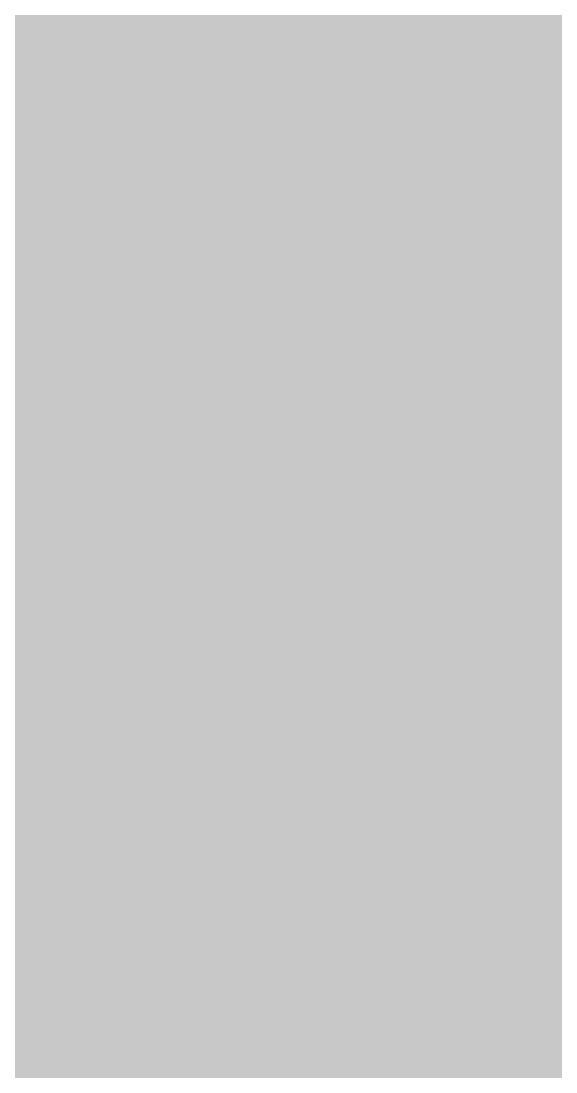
# Model space of a CAD drawing. Header units: millimetres. Extents: x 837111 to 838100, y 1172930 to 1173673.
# Drawn here: x 837836.3451 to 837836.5546, y 1173290.5434 to 1173290.9548 of the extents above; entities that cross this region are included whole.
import ezdxf

# ---------------------------------------------------------------- set-up
doc = ezdxf.new("R2010")
doc.units = ezdxf.units.MM
for name, color, linetype in [('OLD-ANT-PLANTAS PROPUESTAS$0$A-FONDO_250', 250, 'Continuous'), ('OLD-ANT-PLANTAS PROPUESTAS$0$A-FONDO_253', 253, 'Continuous'), ('OLD-ANT-PLANTAS PROPUESTAS$0$KCIG-AP-DW-XR-VENTANERIA$0$A-A BORDILLO', 1, 'Continuous')]:
    doc.layers.add(name, color=color, linetype=linetype)

# ---------------------------------------------------------------- blocks, each defined once
blk = doc.blocks.new('*U183')
h = blk.add_hatch()
h.set_pattern_fill('ANSI31', color=251, scale=0.001, angle=-217.1016)
h.set_pattern_definition([(225.00000022, (850.487148, -1687.595085), (0.002245064039, -0.0022450640216), [])])
h.paths.add_polyline_path([(0.60372, 0.04605), (0.60372, 0.05205), (0.00143, 0.05205), (0.00143, 0.04605)])
at = {"color": 4}
blk.add_lwpolyline([(0.60372, 0.04605), (0.60372, 0.05205), (0.00143, 0.05205), (0.00143, 0.04605)], close=True, dxfattribs=at)

msp = doc.modelspace()

# ---------------------------------------------------------------- hatches: boundary and pattern name
at = {"layer": 'OLD-ANT-PLANTAS PROPUESTAS$0$A-FONDO_250'}
h = msp.add_hatch(dxfattribs=at)
h.set_pattern_fill('AR-SAND', color=256, scale=0.0025)
h.set_pattern_definition([(344.601639, (837676.64232, 1174008.97519), (0.095171951, 0.076997614), [0, -0.09652, 0, -0.10795, 0, -0.1031875]), (314.60164, (837676.64232, 1174008.97519), (0.210720525, 0.018471548), [0, -0.05207, 0, -0.086995, 0, -0.0333375]), (274.601639, (837676.59521, 1174009.03748), (0.119574304, -0.15750055), [0, -0.03175, 0, -0.1143, 0, -0.149225]), (264.60164, (837676.5952, 1174009.03748), (0.159600443, -0.118627336), [0, -0.015875, 0, -0.07493, 0, -0.085725])])
edge = h.paths.add_edge_path()
edge.add_arc((837831.59856, 1173289.39108), 4.23617, 302.63903, 383.12971)
edge.add_arc((837831.60589, 1173289.39146), 4.22928, 23.16394, 78.02263)
edge.add_arc((837831.60589, 1173289.39146), 4.22928, 78.02263, 88.11813)
edge.add_arc((837831.60593, 1173289.38021), 4.24052, 88.12366, 96.43983)
edge.add_line((837831.13031, 1173293.59398), (837831.12541, 1173293.64233))
edge.add_arc((837830.08807, 1173303.8762), 10.2863, 275.787943, 285.013665)
edge.add_arc((837832.62729, 1173289.76268), 4.18023, 16.19672, 88.28046, ccw=False)
edge.add_arc((837832.63134, 1173289.76442), 4.17585, -55.9573, 16.1893, ccw=False)
edge.add_arc((837837.31954, 1173280.49212), 6.2694, 112.019236, 122.799786)
edge.add_line((837833.92338, 1173285.76198), (837833.88332, 1173285.82386))
at = {"layer": 'OLD-ANT-PLANTAS PROPUESTAS$0$A-FONDO_253'}
h = msp.add_hatch(color=256, dxfattribs=at)
h.dxf.hatch_style = 1
edge = h.paths.add_edge_path(flags=16)
edge.add_arc((837846.52998, 1173295.95272), 7.58681, 283.247257, 358.059537, ccw=False)
edge.add_arc((837850.98838, 1173281.9316), 7.17194, 112.286354, 191.82705)
edge.add_arc((837834.73464, 1173278.78855), 9.38442, -50.435658, 10.269951, ccw=False)
edge.add_arc((837836.75005, 1173276.39052), 6.2521, 215.492828, 309.323406, ccw=False)
edge.add_arc((837839.32319, 1173278.17696), 9.38442, 124.236679, 215.251892, ccw=False)
edge.add_arc((837831.60589, 1173289.39146), 4.22928, 305.19357, 455.52067)
edge.add_arc((837830.09505, 1173303.87898), 10.33698, 219.23705, 276.130723, ccw=False)
edge.add_arc((837827.43063, 1173301.6864), 6.88642, 124.760143, 219.129648, ccw=False)
edge.add_arc((837829.38201, 1173298.84058), 10.33698, 56.261491, 124.652742, ccw=False)
edge.add_arc((837840.80375, 1173317.23085), 11.32236, 239.886744, 421.470829)
edge.add_arc((837858.65935, 1173341.39899), 18.89914, 173.438899, 228.802814, ccw=False)
edge.add_arc((837850.17494, 1173342.37473), 10.35881, 80.764968, 173.438301, ccw=False)
edge.add_arc((837848.80415, 1173333.94512), 18.89914, 8.127636, 80.764376, ccw=False)
edge.add_arc((837881.84483, 1173340.77576), 14.92256, 196.181751, 260.449835)
edge.add_arc((837878.03575, 1173314.58118), 11.556, 37.219344, 83.374794, ccw=False)
edge.add_arc((837882.51745, 1173318.44893), 5.65968, -57.83243, 33.47958, ccw=False)
edge.add_arc((837879.24255, 1173323.83283), 11.96104, 260.107537, 301.716358, ccw=False)
edge.add_arc((837872.69872, 1173296.56663), 16.1206, 73.831703, 104.338494)
edge.add_arc((837874.28327, 1173292.54631), 20.41524, 105.852972, 171.125373)
edge = h.paths.add_edge_path()
edge.add_arc((837846.52998, 1173295.95272), 7.73681, 283.335958, 357.991783, ccw=False)
edge.add_arc((837850.98838, 1173281.9316), 7.02194, 112.382115, 191.843528)
edge.add_arc((837834.73464, 1173278.78855), 9.53442, -50.437549, 10.282314, ccw=False)
edge.add_arc((837836.75005, 1173276.39052), 6.4021, 215.49, 309.326234, ccw=False)
edge.add_arc((837839.32319, 1173278.17696), 9.53442, 124.244304, 215.253784, ccw=False)
edge.add_arc((837831.60589, 1173289.39146), 4.07928, 305.21093, 455.5096)
edge.add_arc((837830.09505, 1173303.87898), 10.48698, 219.236284, 276.126305, ccw=False)
edge.add_arc((837827.43063, 1173301.6864), 7.03642, 124.758996, 219.130795, ccw=False)
edge.add_arc((837829.38201, 1173298.84058), 10.48698, 56.287607, 124.653508, ccw=False)
edge.add_arc((837840.80375, 1173317.23085), 11.17236, 239.91092, 421.555765)
edge.add_arc((837858.65935, 1173341.39899), 19.04914, 173.438899, 228.853162, ccw=False)
edge.add_arc((837850.17494, 1173342.37473), 10.50881, 80.764973, 173.438305, ccw=False)
edge.add_arc((837848.80415, 1173333.94512), 19.04914, 8.159545, 80.764379, ccw=False)
edge.add_arc((837881.84483, 1173340.77576), 14.77256, 196.222524, 260.435068)
edge.add_arc((837878.03575, 1173314.58118), 11.706, 37.195454, 83.355942, ccw=False)
edge.add_arc((837882.51745, 1173318.44893), 5.80968, -57.838271, 33.528032, ccw=False)
edge.add_arc((837879.24255, 1173323.83283), 12.11104, 260.068422, 301.719142, ccw=False)
edge.add_arc((837872.69872, 1173296.56663), 15.9706, 73.802363, 104.331385)
edge.add_arc((837874.28327, 1173292.54631), 20.26524, 105.85858, 171.099852)

# ---------------------------------------------------------------- linework, layer by layer
at = {"layer": 'OLD-ANT-PLANTAS PROPUESTAS$0$A-FONDO_250'}
msp.add_lwpolyline([(837833.88332, 1173285.82386, 0.366397), (837835.49422, 1173291.05511, 0.244045), (837832.48357, 1173293.52867, 0.044078), (837831.74478, 1173293.61846, 0.036302), (837831.13031, 1173293.59398), (837831.12541, 1173293.64233, 0.040277), (837832.75273, 1173293.94102, -0.325324), (837836.64161, 1173290.92869, -0.325627), (837834.96903, 1173286.30422, 0.047074), (837833.92338, 1173285.76198)], format="xyb", close=True, dxfattribs=at)
at = {"layer": 'OLD-ANT-PLANTAS PROPUESTAS$0$KCIG-AP-DW-XR-VENTANERIA$0$A-A BORDILLO'}
for points in [[(837845.86057, 1173327.8018, -0.057873), (837848.98322, 1173325.4639, -0.285426), (837851.80664, 1173313.56336, -0.0005), (837851.79442, 1173313.52973, -0.413063), (837837.1505, 1173306.25794, -0.051877), (837835.00747, 1173307.2901, 0.156475), (837829.05445, 1173308.99934, 0.061925), (837826.5737, 1173308.61223, 0.082657), (837823.61758, 1173307.21584, 0.160405), (837821.09022, 1173303.87321, 0.092327), (837820.74016, 1173301.41978, 0.16052), (837822.22756, 1173297.50417, 0.082931), (837824.68258, 1173295.32877, 0.062129), (837826.94381, 1173294.26728, 0.143325), (837832.72277, 1173294.11427), (837832.72277, 1173294.11427, -0.731947), (837835.00972, 1173286.19026), (837835.00972, 1173286.19026, 0.076656), (837833.43659, 1173285.26454, 0.228899), (837830.09314, 1173278.00657, 0.06884), (837830.48267, 1173275.52729, 0.067785)], [(837829.94336, 1173277.99378, -0.229182), (837833.34122, 1173285.38032, -0.076215), (837834.94284, 1173286.32496), (837834.94284, 1173286.32496, 0.728187), (837832.73789, 1173293.96497), (837832.73789, 1173293.96497, -0.144971), (837826.8975, 1173294.12516, -0.062333), (837824.6026, 1173295.20188), (837824.60252, 1173295.20192, -0.082917), (837822.11107, 1173297.40968, -0.160527), (837820.5903, 1173301.41325, -0.092341), (837820.94817, 1173303.92143, -0.160438), (837823.53227, 1173307.33921, -0.082851), (837826.54059, 1173308.75877, -0.000008), (837826.54092, 1173308.75887, -0.062032), (837829.0407, 1173309.14952, -0.156493), (837835.08619, 1173307.41778, 0.051877), (837837.20126, 1173306.3991, 0.412981), (837851.65232, 1173313.57968, 0.286245), (837848.87836, 1173325.35575, 0.058052), (837845.77293, 1173327.67851, -0.231654)]]:
    msp.add_lwpolyline(points, format="xyb", dxfattribs=at)
msp.add_lwpolyline([(837834.96903, 1173286.30422, 0.728178), (837832.75273, 1173293.94102), (837832.7374, 1173294.09022, -0.731947), (837835.03611, 1173286.16962)], format="xyb", close=True, dxfattribs=at)

# ---------------------------------------------------------------- block references
at = {"extrusion": (-5.95154e-08, 4.84406e-09, 1), "rotation": 107.9209390215006}
msp.add_blockref('*U183', (837836.78195, 1173290.89548, -0.04418), dxfattribs=at)

doc.saveas('drawing.dxf')
